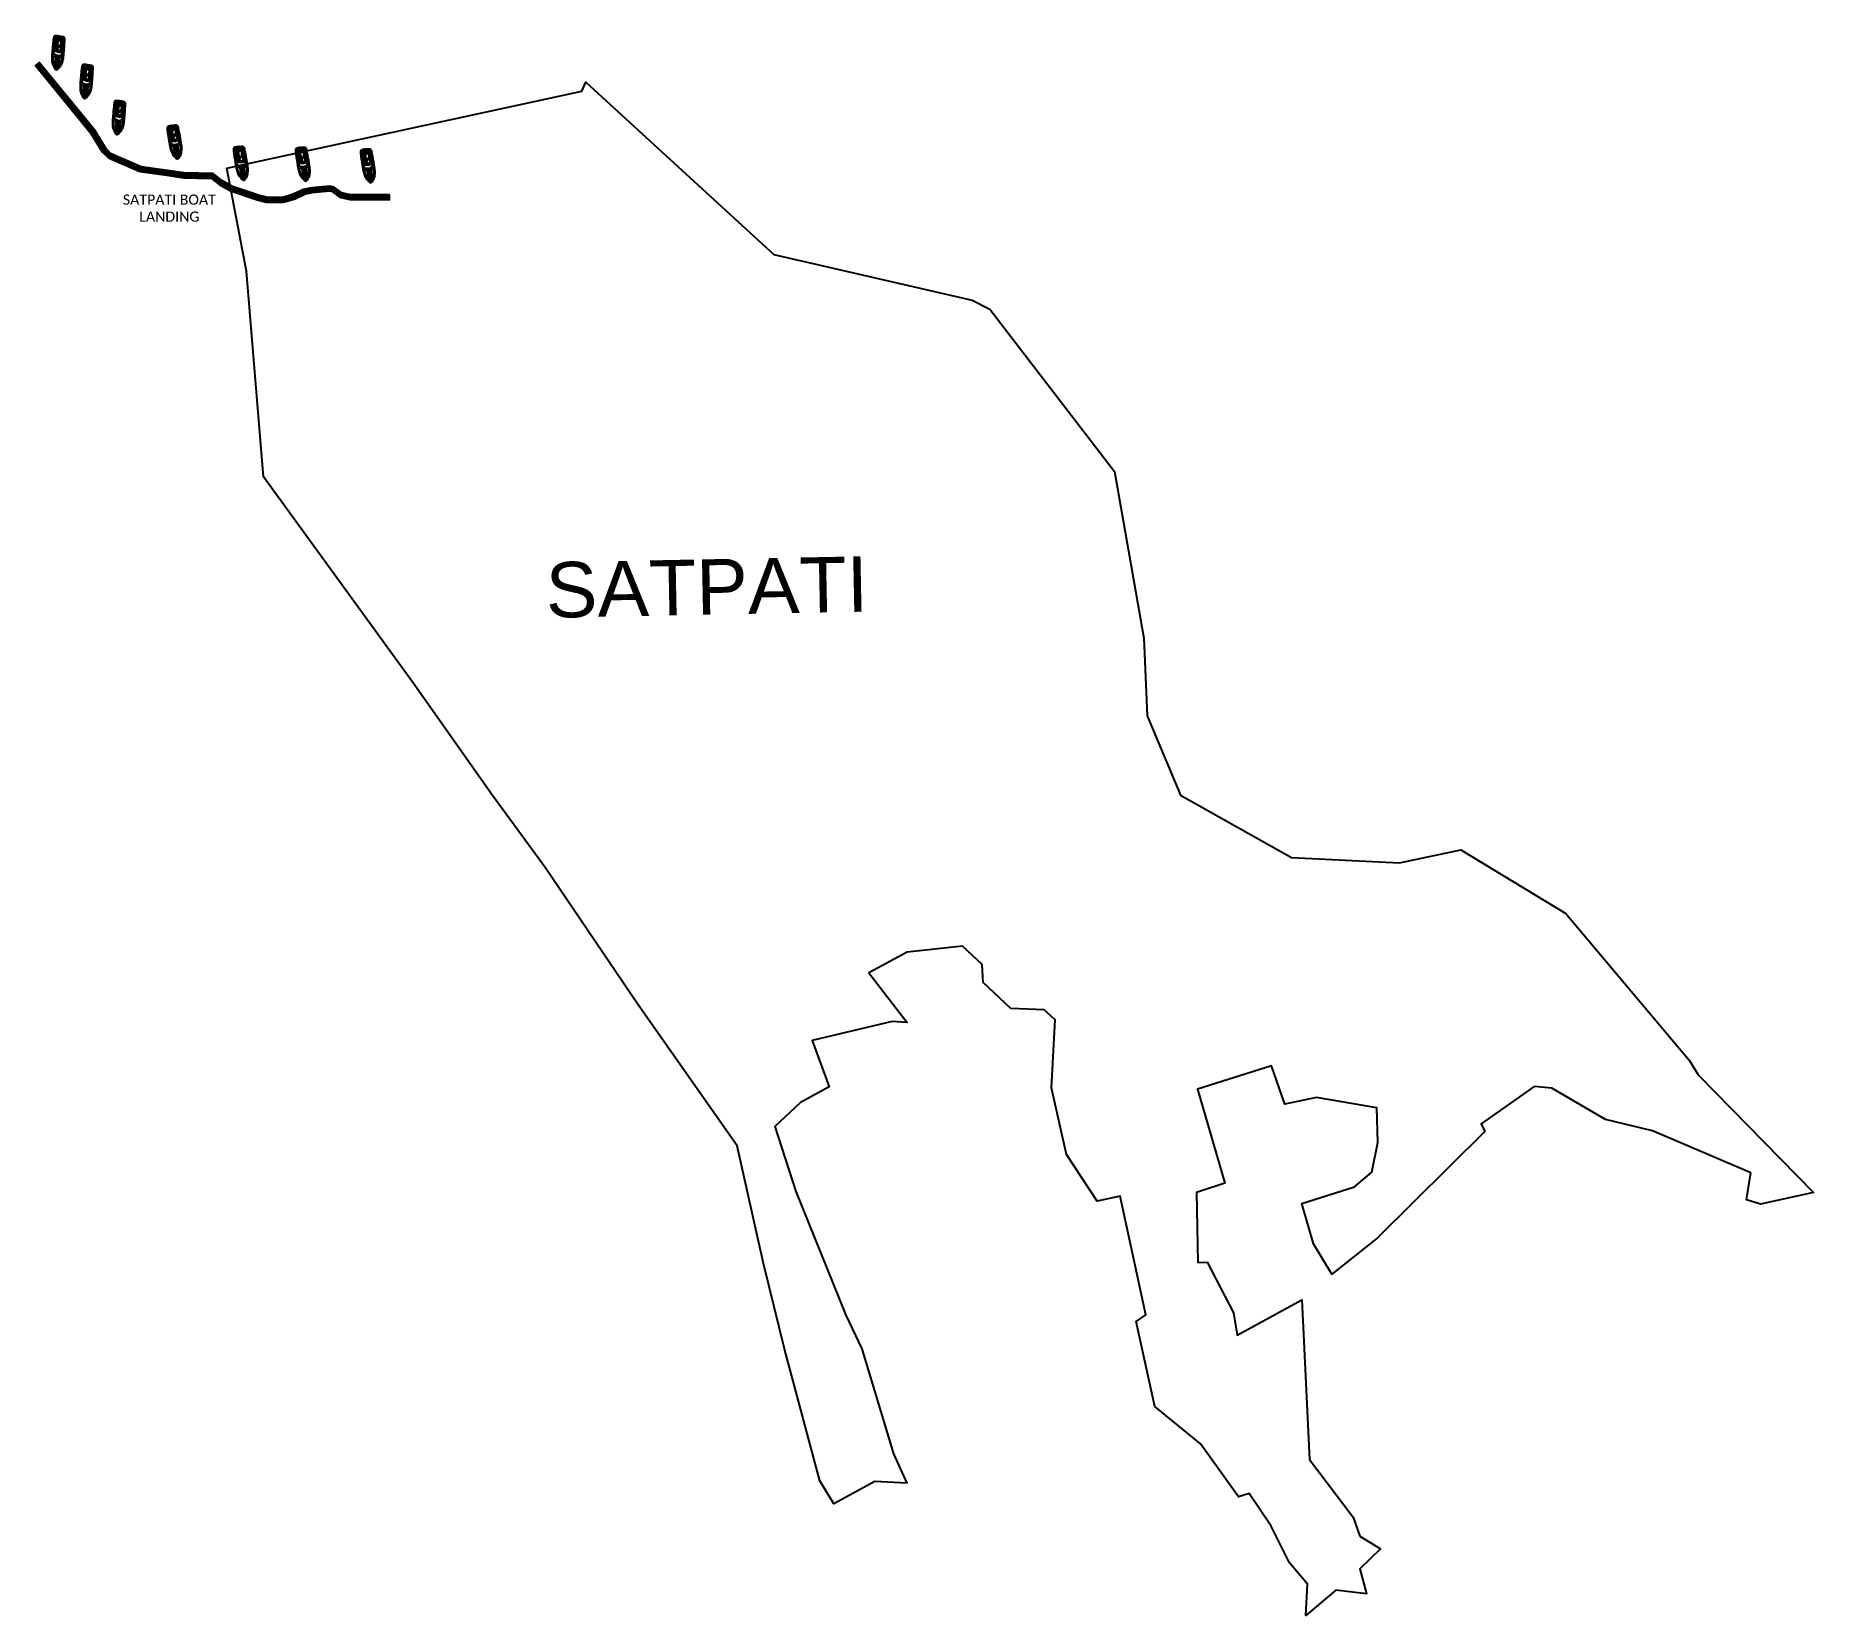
# Model space of a CAD drawing. Header units: metres. Extents: x 258469 to 261959, y 2180031 to 2183133.
import ezdxf

# ---------------------------------------------------------------- set-up
doc = ezdxf.new("R2010")
doc.units = ezdxf.units.M
for name, color, linetype in [('BOAT', 30, 'Continuous'), ('PORT', 5, 'Continuous'), ('PORT TEXT', 7, 'Continuous'), ('village', 3, 'Continuous'), ('VILLAGE NAME', 250, 'Continuous')]:
    doc.layers.add(name, color=color, linetype=linetype)
doc.styles.get("Standard").update_dxf_attribs({"font": 'calibri.ttf'})

# ---------------------------------------------------------------- blocks, each defined once
blk = doc.blocks.new('3')
for p, q in [((15968, 14277), (15461, 14277)), ((15968, 14767), (15462, 14767)), ((15968, 15258), (15484, 15258)), ((15968, 15258), (16453, 15258)), ((15968, 14767), (16474, 14767)), ((15968, 14277), (16475, 14277)), ((15259, 11285), (14484, 11285)), ((15259, 11192), (14484, 11192)), ((14565, 8385), (15056, 8357)), ((14615, 10476), (15123, 10528)), ((14685, 6707), (14679, 6695)), ((14686, 10050), (15190, 10197)), ((14966, 7645), (15271, 8006)), ((15658, 7614), (15968, 7614)), ((15665, 7521), (15968, 7521)), ((16200, 7614), (15968, 7614)), ((16200, 7521), (15968, 7521)), ((16111, 11240), (16111, 11048)), ((16111, 11048), (16516, 11165)), ((16111, 11048), (16509, 11048)), ((16160, 9828), (17451, 9828)), ((16498, 9195), (16786, 9687)), ((16707, 11116), (16547, 11058)), ((16554, 7976), (16809, 7478)), ((16716, 11090), (16575, 11038)), ((16600, 11048), (16882, 11048)), ((16709, 10005), (16709, 10459)), ((16732, 9000), (17261, 9307)), ((16767, 11090), (16913, 11037)), ((16776, 11116), (16940, 11056)), ((16782, 8178), (17280, 7902)), ((16846, 8619), (17397, 8623)), ((16949, 11180), (17451, 11048)), ((16973, 11048), (17451, 11048)), ((17251, 6707), (17257, 6695))]:
    blk.add_line(p, q)
for points in [[(15968, 6127, -0.0173595), (14838, 6154, -0.1263403), (14305, 6306, -0.1728985), (14037, 6993, -0.0138842), (14014, 7606, -0.008973), (13973, 8482, -0.01509), (13946, 9483, 0.0022446), (13935, 11027, -0.0033421), (13932, 12742, -0.0169845), (13966, 13889, -0.0245459), (14062, 14750, -0.0679415), (14312, 15833, -0.0339485), (14615, 16539, -0.0220014), (14950, 17169, -0.0428716), (15373, 17727, -0.0595144), (15677, 17994, -0.0463644), (15850, 18096, -0.104882), (15968, 18127, -0.104882)], [(14099, 8543, 0.0064247), (14087, 9488, 0.0022175), (14076, 11029, -0.003368), (14066, 12757, -0.0246325), (14085, 13845, -0.0150373), (14174, 14559, -0.0254387), (14242, 14955, -0.0138434), (14434, 15768, -0.0402664), (14734, 16491, -0.0167294), (15107, 17121, -0.0297388), (15584, 17694, 0.0152497), (15841, 17933, -0.1323888), (15895, 17967, -0.0284417), (15920, 17975, -0.0284417)], [(14113, 8543, 0.0064236), (14100, 9488, 0.0022173), (14090, 11029, -0.0033685), (14080, 12757, -0.0246334), (14099, 13844, -0.0150384), (14188, 14557, -0.0254613), (14256, 14952, -0.0138393), (14448, 15764, -0.0402377), (14746, 16485, -0.0167146), (15118, 17113, -0.0296929), (15593, 17684, 0.0152343), (15851, 17923, -0.1340359), (15900, 17954, -0.0248791), (15920, 17960, -0.0248791)], [(14259, 13906), (14240, 13499), (14230, 13027), (14235, 12258), (14235, 11203), (14254, 9510, -0.0026015), (14274, 8591, 0.004411), (14291, 7810, 0.0130085), (14327, 7273, 0.1133962), (14429, 6986, 0.1460048), (14570, 6865, 1.5952193)], [(14273, 13905), (14254, 13498), (14244, 13027), (14249, 12258), (14249, 11203), (14268, 9511, -0.0026013), (14288, 8592, 0.0044108), (14305, 7810, 0.0130029), (14341, 7275, 0.1133374), (14441, 6994, 0.1448206), (14573, 6879, 0.1389874)], [(14287, 13905), (14267, 13498), (14258, 13027), (14263, 12258), (14263, 11203), (14282, 9511, -0.0026011), (14302, 8592, 0.0044105), (14319, 7811, 0.0129972), (14355, 7276, 0.1132762), (14453, 7001, 0.142458), (14576, 6893, 0.142458)], [(14259, 13906, -0.0315957), (14324, 14539, -0.0049282), (14403, 14955, -0.0284396), (14598, 15666, -0.0428747), (14892, 16347, -0.0353475), (15257, 16991, -0.0240925), (15665, 17545, -0.0798371), (15920, 17811)], [(14273, 13906, -0.031592), (14338, 14536, -0.0049261), (14416, 14952, -0.0284363), (14611, 15661, -0.0428955), (14905, 16341, -0.0353632), (15268, 16984, -0.0241114), (15676, 17537, -0.0776575), (15920, 17794, -0.0776575)], [(14314, 13903), (14295, 13497), (14285, 13026), (14290, 12259), (14290, 11203), (14310, 9511, -0.0026006), (14330, 8592, 0.0044099), (14346, 7812, 0.002867), (14352, 7694, 0.002867)], [(14287, 13905, -0.0315883), (14351, 14534, -0.004924), (14430, 14949, -0.0284329), (14624, 15657, -0.0429166), (14917, 16334, -0.0353794), (15280, 16976, -0.0241302), (15687, 17529, -0.075408), (15920, 17776, -0.075408)], [(14314, 13904, -0.0315809), (14379, 14529, -0.0049198), (14457, 14944, -0.0284262), (14650, 15648, -0.0429591), (14942, 16322, -0.0354114), (15303, 16961, -0.0288289), (15644, 17425, -0.0923361), (15920, 17647, -0.0803279)], [(15703, 7337), (15453, 7337, -0.2027224), (14593, 7704, -0.1787681), (14419, 8123, 0.0100277), (14401, 8982, -0.0053564), (14389, 10399, -0.0166054), (14407, 11545, 0.0189213), (14421, 12735, -0.9258732), (14467, 12742, -0.0412022), (14487, 12530, -0.0244615), (14489, 11848, 0.0128878), (14496, 10534, -0.0193586), (14481, 9766, 0.0023754), (14464, 8876, -0.0063862), (14468, 8310, -0.0136557), (14465, 8083, -0.8627057), (14422, 8078, 0.6480891)], [(14436, 8081, -0.0164878), (14433, 8123, 0.0100227), (14415, 8982, -0.0053564), (14403, 10399, -0.0166073), (14421, 11545, 0.0189212), (14435, 12735, 0.0114302), (14435, 12736, -0.9132826), (14454, 12739, -0.0411744), (14474, 12530, -0.0244777), (14475, 11849, 0.0128888), (14483, 10534, -0.0193623), (14468, 9766, 0.0023766), (14450, 8876, -0.0063905), (14454, 8310, -0.0136639), (14452, 8084, 0.0007008), (14452, 8084, -0.8199757), (14436, 8081, -0.8199757)], [(15968, 13072, 0.0964027), (15128, 12858, 0.0405382), (14488, 12513, 1.92312)], [(15309, 13138), (15309, 13746, 0.4830629), (14927, 13449, 0.5002399), (15309, 13138, 0.4184236)], [(15510, 16937), (15621, 16929, 0.3822208), (15724, 16994), (15807, 17415, 0.7865441), (15746, 17463), (15428, 17125, 0.616464), (15510, 16937, 3.8449075)], [(15968, 6127, 0.0173595), (17099, 6154, 0.1263403), (17632, 6306, 0.1728985), (17899, 6993, 0.0138842), (17922, 7606, 0.008973), (17963, 8482, 0.01509), (17990, 9483, -0.0022446), (18001, 11027, 0.0033421), (18004, 12742, 0.0169845), (17970, 13889, 0.0245459), (17874, 14750, 0.0679415), (17624, 15833, 0.0339485), (17321, 16539, 0.0220014), (16986, 17169, 0.0428716), (16563, 17727, 0.0595144), (16259, 17994, 0.0463644), (16086, 18096, 0.104882), (15968, 18127, 0.104882)], [(15968, 13072, -0.0964027), (16808, 12858, -0.0405382), (17448, 12513, -1.92312)], [(17837, 8543, -0.0064247), (17850, 9488, -0.0022175), (17860, 11029, 0.003368), (17870, 12757, 0.0246325), (17851, 13845, 0.0150373), (17762, 14559, 0.0254387), (17694, 14955, 0.0138434), (17502, 15768, 0.0402664), (17202, 16491, 0.0167294), (16829, 17121, 0.0297388), (16352, 17694, -0.0152497), (16095, 17933, 0.1323888), (16041, 17967, 0.0284417), (16016, 17975, 0.0284417)], [(17823, 8543, -0.0064236), (17836, 9488, -0.0022173), (17846, 11029, 0.0033685), (17856, 12757, 0.0246334), (17837, 13844, 0.0150384), (17748, 14557, 0.0254613), (17680, 14952, 0.0138393), (17489, 15764, 0.0402377), (17190, 16485, 0.0167146), (16818, 17113, 0.0296929), (16343, 17684, -0.0152343), (16085, 17923, 0.1340359), (16037, 17954, 0.0248791), (16016, 17960, 0.0248791)], [(17677, 13906, 0.0315957), (17612, 14539, 0.0049282), (17534, 14955, 0.0284396), (17338, 15666, 0.0428747), (17044, 16347, 0.0353475), (16679, 16991, 0.0240925), (16271, 17545, 0.0798371), (16016, 17811)], [(17663, 13906, 0.031592), (17598, 14536, 0.0049261), (17520, 14952, 0.0284363), (17325, 15661, 0.0428955), (17032, 16341, 0.0353632), (16668, 16984, 0.0241114), (16260, 17537, 0.0776575), (16016, 17794, 0.0776575)], [(17649, 13905, 0.0315883), (17585, 14534, 0.004924), (17507, 14949, 0.0284329), (17312, 15657, 0.0429166), (17019, 16334, 0.0353794), (16656, 16976, 0.0241302), (16249, 17529, 0.075408), (16016, 17776, 0.075408)], [(17622, 13904, 0.0315809), (17558, 14529, 0.0049198), (17480, 14944, 0.0284262), (17286, 15648, 0.0429591), (16995, 16322, 0.0354114), (16633, 16961, 0.0288289), (16292, 17425, 0.0923361), (16016, 17647, 0.0803279)], [(16426, 16937), (16315, 16929, -0.3822208), (16212, 16994), (16129, 17415, -0.7865441), (16190, 17463), (16508, 17125, -0.616464), (16426, 16937, -3.8449075)], [(16209, 7337), (16484, 7337, 0.2027224), (17343, 7704, 0.1787681), (17517, 8123, -0.0100277), (17535, 8982, 0.0053564), (17547, 10399, 0.0166054), (17529, 11545, -0.0189213), (17515, 12735, 0.9258732), (17469, 12742, 0.0412022), (17449, 12530, 0.0244615), (17448, 11848, -0.0128878), (17440, 10534, 0.0193586), (17455, 9766, -0.0023754), (17473, 8876, 0.0063862), (17468, 8310, 0.0136557), (17471, 8083, 0.8627057), (17514, 8078, -0.6480891)], [(16627, 13138), (16627, 13746, -0.4830629), (17009, 13449, -0.5002399), (16627, 13138, -0.4184236)], [(17649, 13905), (17669, 13498), (17679, 13027), (17674, 12258), (17674, 11203), (17654, 9511, 0.0026011), (17634, 8592, -0.0044105), (17618, 7811, -0.0129972), (17581, 7276, -0.1132762), (17484, 7001, -0.142458), (17360, 6893, -0.142458)], [(17663, 13905), (17683, 13498), (17692, 13027), (17687, 12258), (17687, 11203), (17668, 9511, 0.0026013), (17648, 8592, -0.0044108), (17631, 7810, -0.0130029), (17595, 7275, -0.1133374), (17495, 6994, -0.1448206), (17363, 6879, -0.1389874)], [(17677, 13906), (17696, 13499), (17706, 13027), (17701, 12258), (17701, 11203), (17682, 9510, 0.0026015), (17662, 8591, -0.004411), (17645, 7810, -0.0130085), (17609, 7273, -0.1133962), (17507, 6986, -0.1460048), (17366, 6865, -1.5952193)], [(17500, 8081, 0.0164878), (17503, 8123, -0.0100227), (17522, 8982, 0.0053564), (17533, 10399, 0.0166073), (17516, 11545, -0.0189212), (17501, 12735, -0.0114302), (17501, 12736, 0.9132826), (17482, 12739, 0.0411744), (17463, 12530, 0.0244777), (17461, 11849, -0.0128888), (17454, 10534, 0.0193623), (17469, 9766, -0.0023766), (17486, 8876, 0.0063905), (17482, 8310, 0.0136639), (17485, 8084, -0.0007008), (17485, 8084, 0.8199757), (17500, 8081, 0.8199757)], [(17622, 13903), (17641, 13497), (17651, 13026), (17646, 12259), (17646, 11203), (17627, 9511, 0.0026006), (17606, 8592, -0.0044099), (17590, 7812, -0.002867), (17584, 7694, -0.002867)], [(14623, 6459, -0.1643933), (14408, 6486, -0.1886842), (14159, 6722, -0.1075801), (14019, 7335)], [(14099, 8543, -0.0029416), (14109, 7856, 0.0020134), (14118, 7419, 0.1304424), (14196, 7108, 0.261246), (14560, 6796, 0.2091974)], [(14113, 8543, -0.0029414), (14123, 7857, 0.0020144), (14132, 7419, 0.1309924), (14209, 7113, 0.2618322), (14563, 6810, 0.2618322)], [(15148, 7123, -0.0433335), (14832, 7204, -0.18333), (14416, 7523, -0.1239848), (14329, 7900, 0.0153773), (14309, 8173)], [(15145, 7110, -0.043195), (14828, 7191, -0.1834147), (14404, 7516, -0.0945114), (14319, 7806)], [(16017, 9822), (15456, 9822, 0.1583223), (15267, 9218, -0.4176758), (15128, 9062), (14467, 9062)], [(14478, 9640), (15066, 9640, -0.4060884), (15274, 9347)], [(15968, 11837, 0.0336875), (15117, 11708, 0.0518794), (14484, 11431, 1.92312)], [(15890, 11827), (15890, 11428, 0.4629247), (16111, 11240), (16433, 11260)], [(15890, 11428), (15890, 11255, 0.5457371), (16111, 11112, 0.2829046)], [(15890, 11255), (15890, 11192, 0.5168392), (16111, 11048, 0.2829046)], [(15968, 11837, -0.0336875), (16819, 11708, -0.0518794), (17452, 11431, -1.92312)], [(16029, 9960, -0.1640086), (15991, 10360, -0.4075591), (16120, 10414, 0.2046602), (16640, 10437, -0.2865695), (16778, 10441, 0.1987589), (17315, 10404, -0.4514797), (17447, 10380, -1.4639709)], [(16017, 9822, -0.2912689), (16031, 9962, -0.2998669), (16120, 9974, 0.2734776), (16640, 9983, -0.2865695), (16778, 9987, 0.1987589), (17315, 9951, -0.4514797), (17447, 9926, -1.4639709)], [(16209, 7337), (16201, 7447), (16199, 7780, -0.4480431), (16355, 7939, 0.0255607), (16524, 7967, 0.1567601), (16694, 8068, 0.1442879), (16785, 8185, 0.0794269), (16845, 8458, 0.0541789), (16830, 8771, 0.127294), (16729, 9003, -0.0251947), (16615, 9133, 0.1126559), (16496, 9195, 0.0616523), (16330, 9221, -0.2222783), (16204, 9276, -0.0491085), (16118, 9377, -0.0999703), (16052, 9503, -0.0459923), (16023, 9712), (16017, 9822)], [(16789, 7123, 0.0433335), (17104, 7204, 0.18333), (17520, 7523, 0.1239848), (17607, 7900, -0.0153773), (17627, 8173)], [(16792, 7110, 0.043195), (17108, 7191, 0.1834147), (17532, 7516, 0.0945114), (17617, 7806)], [(17313, 6459, 0.1643933), (17529, 6486, 0.1886842), (17777, 6722, 0.1075801), (17917, 7335)], [(17823, 8543, 0.0029414), (17813, 7857, -0.0020144), (17804, 7419, -0.1309924), (17728, 7113, -0.2618322), (17373, 6810, -0.2618322)], [(17837, 8543, 0.0029416), (17827, 7856, -0.0020134), (17818, 7419, -0.1304424), (17740, 7108, -0.261246), (17376, 6796, -0.2091974)]]:
    blk.add_lwpolyline(points, format="xyb")
for points in [[(14061, 13154), (14037, 13154), (14037, 12891), (14063, 12891)], [(14076, 12891), (14095, 12891), (14095, 13154), (14075, 13154)], [(15920, 17243), (15920, 18087)], [(15920, 18087), (15920, 17236)], [(16016, 18087), (16016, 17236)], [(16016, 17243), (16016, 18087)], [(17860, 12891), (17842, 12891), (17842, 13154), (17862, 13154)], [(17875, 13154), (17899, 13154), (17899, 12891), (17874, 12891)], [(14086, 9609), (14068, 9609), (14068, 9357), (14090, 9357)], [(14111, 7762), (14086, 7762), (14086, 7507), (14116, 7507)], [(14104, 9357), (14117, 9357), (14117, 9609), (14100, 9609)], [(14130, 7507), (14139, 7507), (14139, 7762), (14125, 7762)], [(14515, 11449), (14515, 11377), (15160, 11377), (15160, 11717)], [(15890, 11192), (15259, 11192), (15259, 11737)], [(15890, 11285), (15259, 11285)], [(17067, 11264), (17452, 11259)], [(17806, 7507), (17797, 7507), (17797, 7762), (17812, 7762)], [(17833, 9357), (17819, 9357), (17819, 9609), (17836, 9609)], [(17825, 7762), (17850, 7762), (17850, 7507), (17820, 7507)], [(17850, 9609), (17868, 9609), (17868, 9357), (17846, 9357)]]:
    blk.add_lwpolyline(points)
for points in [[(15282, 13161), (15282, 13724, 0.460147), (14955, 13448, 0.4770604)], [(15512, 16972), (15626, 16964, 0.3830689), (15690, 17002), (15774, 17428, 0.8536356), (15769, 17437), (15454, 17102, 0.6135269)], [(16424, 16972), (16311, 16964, -0.3830689), (16246, 17002), (16162, 17428, -0.8536356), (16167, 17437), (16482, 17102, -0.6135269)], [(16654, 13161), (16654, 13724, -0.460147), (16981, 13448, -0.4770604)], [(16942, 9799, 0.9177055), (16944, 9656, -0.209704), (17282, 9330, 0.850912), (17403, 9348), (17403, 9679, 0.435659), (17310, 9777)]]:
    blk.add_lwpolyline(points, format="xyb", close=True)
for points in [[(14753, 9417), (14668, 9620), (14885, 9592)], [(14753, 9310), (14668, 9108), (14885, 9136)], [(15542, 6884), (15602, 7202), (15175, 7247), (15104, 6927)], [(15531, 6898), (15586, 7190), (15186, 7232), (15121, 6939)], [(15751, 6190), (15751, 6747), (16185, 6747), (16185, 6190)], [(16394, 6884), (16334, 7202), (16761, 7247), (16832, 6927)], [(16405, 6898), (16351, 7190), (16751, 7232), (16815, 6939)]]:
    blk.add_lwpolyline(points, close=True)
for centre, radius in [((15572, 17779), 56.4), ((15968, 16104), 341), ((15968, 16104), 341), ((15968, 16104), 314), ((15968, 16104), 314), ((15730, 17935), 62.8), ((15955, 17042), 139), ((15874, 13634), 55), ((15982, 17042), 139), ((16063, 13634), 55), ((16206, 17935), 62.8), ((16365, 17779), 56.4), ((14772, 6883), 196), ((14772, 6883), 182), ((14851, 9364), 29.4), ((16957, 9728), 54.8), ((17164, 6883), 196), ((17164, 6883), 182), ((17179, 9578), 35.5), ((17302, 9689), 54.8), ((17339, 9377), 54.8)]:
    blk.add_circle(centre, radius)
for centre, radius, start, end in [((14085, 13775), 42.7, 91.319562, 261.726148), ((14085, 13775), 42.7, 280.385039, 72.660671), ((14404, 15632), 42.7, 81.615848, 249.711519), ((14404, 15632), 42.7, 268.346577, 62.98079), ((15081, 17062), 42.7, 70.230426, 225.372477), ((15081, 17062), 42.7, 244.010243, 51.59266), ((15568, 15839), 36.3, 29.194606, 175.662347), ((15956, 16061), 410, 209.939229, 271.740348), ((19250, 16002), 3624, 163.327383, 178.398193), ((15916, 13389), 521, 84.273519, 120.875859), ((15910, 13368), 414, 81.288457, 129.038211), ((15910, 13368), 386, 81.288457, 132.495579), ((15955, 17042), 204, 99.883974, 72.333528), ((15982, 17042), 204, 107.666472, 80.116026), ((15968, 18020), 82.1, 53.907357, 126.092643), ((15968, 18020), 82.1, 53.907357, 126.092643), ((16027, 13368), 414, 50.961789, 98.711543), ((15981, 16061), 410, 268.259652, 330.060771), ((16020, 13389), 521, 59.124141, 95.726481), ((16027, 13368), 386, 47.504421, 98.711543), ((12687, 16002), 3624, 1.601807, 16.672617), ((16368, 15839), 36.3, 4.337653, 150.805394), ((16856, 17062), 42.7, 128.40734, 295.989757), ((16856, 17062), 42.7, 314.627523, 109.769574), ((17533, 15632), 42.7, 117.01921, 271.653423), ((17533, 15632), 42.7, 290.288481, 98.384152), ((17852, 13775), 42.7, 107.339329, 259.614961), ((17852, 13775), 42.7, 278.273852, 88.680438), ((14070, 12461), 42.7, 95.030101, 265.129218), ((14070, 12461), 42.7, 283.789395, 76.369925), ((15190, 6739), 633, 165.995667, 206.331282), ((14111, 9364), 562, 327.468559, 29.356036), ((15233, 6626), 633, 172.125378, 195.357911), ((14772, 6883), 238, 225.772587, 10.674187), ((14772, 6883), 210, 243.724304, 10.674187), ((16458, 10167), 404, 143.200021, 207.404179), ((18206, 8564), 2009, 160.899518, 198.3721), ((16746, 11816), 638, 240.624974, 253.975988), ((16746, 11816), 638, 259.949112, 264.189023), ((16902, 11220), 223, 176.115439, 176.384749), ((16902, 11220), 223, 185.602521, 211.595384), ((16742, 11222), 62.3, 10.802299, 169.147864), ((16741, 11103), 29.9, 180, 0), ((16581, 11220), 223, 328.404616, 356.044702), ((16746, 11816), 638, 274.90249, 281.24181), ((16581, 11220), 223, 3.615251, 3.884561), ((16746, 11816), 638, 285.434198, 300.190005), ((17164, 6883), 238, 169.325813, 314.227413), ((17164, 6883), 210, 169.325813, 296.275696), ((16960, 10167), 404, 326.624449, 34.771942), ((16746, 6739), 633, 333.668718, 14.004333), ((16703, 6626), 633, 344.642089, 7.874622), ((17857, 11177), 42.7, 101.222005, 257.471133), ((17866, 12461), 42.7, 103.630075, 256.210605), ((17857, 11177), 42.7, 276.095335, 82.597802), ((17866, 12461), 42.7, 274.870782, 84.969899)]:
    blk.add_arc(centre, radius, start, end)
for centre, major_axis, ratio in [((15045, 9368), (9, 195), 0.7581166), ((16741, 11103), (254, 0), 0.5330921)]:
    blk.add_ellipse(centre, major_axis=major_axis, ratio=ratio)
for start_param, end_param in [(0.8300122, 1.5768462), (4.712389, 5.2323421)]:
    blk.add_ellipse((16750, 11264), major_axis=(0, 745), ratio=0.4253193, start_param=start_param, end_param=end_param)
for points, knots in [([(15968, 13487), (15732, 13507), (15484, 13592), (15248, 14016), (15219, 14267), (15199, 14975), (15273, 15428), (15346, 16250), (15392, 16600), (15444, 16963)], [0, 0, 0, 0, 0.0462196, 0.0462196, 0.09243919, 0.09243919, 0.19473251, 0.19473251, 0.27090841, 0.27090841, 0.27090841, 0.27090841]), ([(15969, 13501), (15726, 13521), (15478, 13616), (15250, 14057), (15229, 14313), (15218, 15025), (15289, 15480), (15364, 16281), (15407, 16611), (15456, 16954)], [0, 0, 0, 0, 0.0480884, 0.0480884, 0.09617679, 0.09617679, 0.19853767, 0.19853767, 0.2704106, 0.2704106, 0.2704106, 0.2704106]), ([(15649, 13652), (15601, 13675), (15412, 13793), (15236, 14361), (15332, 15175), (15389, 16086), (15474, 16690), (15509, 16937)], [0.02340441, 0.02340441, 0.02340441, 0.02340441, 0.03509423, 0.07391115, 0.13825098, 0.21657134, 0.27090841, 0.27090841, 0.27090841, 0.27090841]), ([(15973, 13542), (15725, 13563), (15488, 13664), (15279, 14119), (15266, 14382), (15267, 15105), (15336, 15571), (15414, 16347), (15454, 16644), (15496, 16939)], [0, 0, 0, 0, 0.0508337, 0.0508337, 0.1016674, 0.1016674, 0.20603281, 0.20603281, 0.27090841, 0.27090841, 0.27090841, 0.27090841]), ([(15649, 13689), (15563, 13734), (15491, 13794), (15341, 14062), (15312, 14307), (15306, 14741), (15331, 14954), (15389, 15603), (15418, 16042), (15493, 16627), (15515, 16780), (15537, 16933)], [0.02482538, 0.02482538, 0.02482538, 0.02482538, 0.0474598, 0.0474598, 0.0949196, 0.0949196, 0.1423794, 0.1423794, 0.23729899, 0.23729899, 0.27090841, 0.27090841, 0.27090841, 0.27090841]), ([(15649, 13836), (15408, 13994), (15463, 14437), (15459, 14880), (15499, 15460), (15532, 15842)], [0.03136606, 0.03136606, 0.03136606, 0.03136606, 0.10847437, 0.10847437, 0.19207292, 0.19207292, 0.19207292, 0.19207292]), ([(15963, 13542), (16212, 13563), (16448, 13664), (16658, 14119), (16670, 14382), (16669, 15105), (16600, 15571), (16522, 16347), (16482, 16644), (16441, 16939)], [0, 0, 0, 0, 0.0508337, 0.0508337, 0.1016674, 0.1016674, 0.20603281, 0.20603281, 0.27090841, 0.27090841, 0.27090841, 0.27090841]), ([(15967, 13501), (16210, 13521), (16458, 13616), (16686, 14057), (16707, 14313), (16718, 15025), (16647, 15480), (16572, 16281), (16529, 16611), (16480, 16954)], [0, 0, 0, 0, 0.0480884, 0.0480884, 0.09617679, 0.09617679, 0.19853767, 0.19853767, 0.2704106, 0.2704106, 0.2704106, 0.2704106]), ([(15968, 13487), (16204, 13507), (16453, 13592), (16688, 14016), (16717, 14267), (16737, 14975), (16664, 15428), (16591, 16250), (16544, 16600), (16493, 16963)], [0, 0, 0, 0, 0.0462196, 0.0462196, 0.09243919, 0.09243919, 0.19473251, 0.19473251, 0.27090841, 0.27090841, 0.27090841, 0.27090841]), ([(16287, 13652), (16335, 13675), (16525, 13793), (16700, 14361), (16604, 15175), (16547, 16086), (16462, 16690), (16427, 16937)], [0.02340441, 0.02340441, 0.02340441, 0.02340441, 0.03509423, 0.07391115, 0.13825098, 0.21657134, 0.27090841, 0.27090841, 0.27090841, 0.27090841]), ([(16287, 13689), (16373, 13734), (16445, 13794), (16596, 14062), (16624, 14307), (16630, 14741), (16605, 14954), (16547, 15603), (16518, 16042), (16443, 16627), (16421, 16780), (16400, 16933)], [0.02482538, 0.02482538, 0.02482538, 0.02482538, 0.0474598, 0.0474598, 0.0949196, 0.0949196, 0.1423794, 0.1423794, 0.23729899, 0.23729899, 0.27090841, 0.27090841, 0.27090841, 0.27090841]), ([(16287, 13836), (16528, 13994), (16473, 14437), (16478, 14880), (16438, 15460), (16404, 15842)], [0.03136606, 0.03136606, 0.03136606, 0.03136606, 0.10847437, 0.10847437, 0.19207292, 0.19207292, 0.19207292, 0.19207292]), ([(15052, 9535), (14987, 9538), (14916, 9443), (14934, 9243), (15011, 9180), (15140, 9235), (15185, 9361), (15132, 9502), (15091, 9534), (15052, 9535)], [0, 0, 0, 0, 1.7432734, 1.7432734, 3.4865468, 3.4865468, 5.2298202, 5.2298202, 6.2831853, 6.2831853, 6.2831853, 6.2831853]), ([(15968, 7083), (15929, 7084), (15864, 7085), (15768, 7105), (15689, 7142), (15639, 7120), (15620, 7111)], [0, 0, 0, 0, 0.008409254, 0.014054591, 0.021480758, 0.025832557, 0.025832557, 0.025832557, 0.025832557]), ([(15968, 7083), (16007, 7084), (16072, 7085), (16168, 7105), (16247, 7142), (16297, 7120), (16316, 7111)], [0, 0, 0, 0, 0.008409254, 0.014054591, 0.021480758, 0.025832557, 0.025832557, 0.025832557, 0.025832557]), ([(16201, 7447), (16516, 7472), (16799, 7555), (17218, 7923), (17295, 8203), (17283, 8817), (17280, 9139), (16921, 9535), (16618, 9678), (16234, 9723), (16133, 9718), (16023, 9712)], [0, 0, 0, 0, 0.06841019, 0.06841019, 0.13682037, 0.13682037, 0.20523056, 0.20523056, 0.27364074, 0.27364074, 0.29746041, 0.29746041, 0.29746041, 0.29746041]), ([(16967, 11103), (16967, 11131), (16932, 11170), (16732, 11234), (16533, 11172), (16501, 11059), (16647, 10979), (16901, 11012), (16967, 11066), (16967, 11103)], [0, 0, 0, 0, 1.0314508, 1.0314508, 2.9924553, 2.9924553, 4.9534598, 4.9534598, 6.2831853, 6.2831853, 6.2831853, 6.2831853])]:
    blk.add_open_spline(points, degree=3, knots=knots)
for points in [[(15136, 8973), (15186, 8923), (15176, 8825), (15107, 8721), (15061, 8595), (15050, 8401), (15082, 8264), (15183, 8106), (15276, 8002), (15438, 7944), (15553, 7941), (15632, 7930), (15661, 7872), (15664, 7739), (15672, 7484), (15681, 7356), (15539, 7346), (15273, 7387), (15079, 7462), (14874, 7581), (14702, 7758), (14590, 7948), (14518, 8142), (14475, 8343), (14471, 8559), (14511, 8775), (14572, 8883), (14659, 8974), (14821, 9056), (14930, 9062), (15065, 9062), (15139, 9040), (15136, 8973), (15072, 8963), (14926, 8967), (14800, 8947), (14687, 8877), (14611, 8786), (14574, 8652), (14564, 8398), (14608, 8189), (14676, 8002), (14755, 7851), (14833, 7757), (14949, 7656), (15107, 7567), (15233, 7520), (15384, 7487), (15510, 7473), (15599, 7466), (15666, 7458), (15685, 7420)], [(15046, 11077), (15099, 11081), (15166, 11095), (15162, 11159), (15052, 11172), (14839, 11120), (14632, 10955), (14528, 10686), (14498, 10423), (14541, 10108), (14677, 9833), (14836, 9713), (15089, 9658), (15202, 9664), (15248, 9693), (15224, 9747), (15165, 9753), (14962, 9778), (14826, 9849), (14723, 9975), (14661, 10121), (14625, 10316), (14616, 10504), (14645, 10676), (14703, 10848), (14826, 10978), (14985, 11065), (15046, 11077)], [(14949, 6725), (14889, 6660), (14751, 6592), (14670, 6567), (14631, 6512), (14623, 6459)], [(15968, 6876), (15852, 6882), (15776, 6899), (15676, 6923), (15593, 6891), (15412, 6853), (15219, 6882), (15120, 6923), (15057, 6932), (14965, 6919)], [(15242, 9728), (15284, 9784), (15301, 9859), (15256, 9987), (15219, 10089), (15176, 10257), (15125, 10513), (15113, 10650), (15108, 10792), (15116, 10904), (15133, 11003), (15134, 11082)], [(15703, 7337), (15662, 7244), (15622, 7119), (15577, 6884)], [(15968, 6876), (16084, 6882), (16160, 6899), (16260, 6923), (16343, 6891), (16524, 6853), (16718, 6882), (16816, 6923), (16880, 6932), (16971, 6919)], [(16209, 7337), (16522, 7376), (16865, 7508), (17113, 7684), (17315, 7972), (17390, 8261), (17396, 8665), (17355, 9089), (17199, 9393), (16901, 9625), (16608, 9762), (16270, 9827), (16017, 9822)], [(16209, 7337), (16274, 7244), (16314, 7119), (16359, 6884)], [(16987, 6725), (17047, 6660), (17185, 6592), (17266, 6567), (17305, 6512), (17313, 6459)]]:
    blk.add_spline(points, degree=3)
for points in [[(16384, 11788), (16361, 11630), (16361, 11448), (16406, 11260)], [(17133, 11590), (17134, 11485), (17123, 11373), (17096, 11260)]]:
    blk.add_open_spline(points, degree=3)

msp = doc.modelspace()

# ---------------------------------------------------------------- hatches: boundary and pattern name
at = {"layer": 'PORT'}
h = msp.add_hatch(dxfattribs=at)
h.set_pattern_fill('ANSI37', color=256)
h.paths.add_polyline_path([(258728.4, 2182868.4), (258676.2, 2182875.4), (258617.5, 2182901.4), (258607.4, 2182910.8), (258584.5, 2182947.9), (258476.5, 2183080.4), (258469.1, 2183074.4), (258576.8, 2182942.3), (258600, 2182904.8), (258612.2, 2182893.4), (258673.6, 2182866.1), (258727.1, 2182859), (258759.4, 2182854.2), (258814.5, 2182853), (258829.5, 2182840.6), (258851.8, 2182828.5), (258903.9, 2182810.8), (258921.7, 2182806.3), (258955.7, 2182806), (258978.5, 2182812.9), (258998, 2182821.9), (259012.4, 2182825), (259045.9, 2182828.2), (259051.5, 2182826.9), (259066, 2182815.8), (259086, 2182811.4), (259164.1, 2182811), (259164.2, 2182820.5), (259087.1, 2182820.8), (259070.1, 2182824.6), (259055.6, 2182835.6), (259046.5, 2182837.8), (259011, 2182834.4), (258994.9, 2182830.9), (258975.1, 2182821.8), (258954.4, 2182815.5), (258922.9, 2182815.8), (258906.6, 2182819.9), (258855.6, 2182837.2), (258834.8, 2182848.5), (258817.9, 2182862.5), (258760.2, 2182863.7)])

# ---------------------------------------------------------------- linework, layer by layer
at = {"layer": 'PORT', "flags": 128}
msp.add_lwpolyline([(259164.2, 2182820.5), (259087.1, 2182820.8), (259070.1, 2182824.6), (259055.6, 2182835.6), (259046.5, 2182837.8), (259011, 2182834.4), (258994.9, 2182830.9), (258975.1, 2182821.8), (258954.4, 2182815.5), (258922.9, 2182815.8), (258906.6, 2182819.9), (258855.6, 2182837.2), (258834.8, 2182848.5), (258817.9, 2182862.5), (258760.2, 2182863.7), (258728.4, 2182868.4), (258676.2, 2182875.4), (258617.5, 2182901.4), (258607.4, 2182910.8), (258584.5, 2182947.9), (258476.5, 2183080.4), (258469.1, 2183074.4), (258576.8, 2182942.3), (258600, 2182904.8), (258612.2, 2182893.4), (258673.6, 2182866.1), (258727.1, 2182859), (258759.4, 2182854.2), (258814.5, 2182853), (258829.5, 2182840.6), (258851.8, 2182828.5), (258903.9, 2182810.8), (258921.7, 2182806.3), (258955.7, 2182806), (258978.5, 2182812.9), (258998, 2182821.9), (259012.4, 2182825), (259045.9, 2182828.2), (259051.5, 2182826.9), (259066, 2182815.8), (259086, 2182811.4), (259164.1, 2182811)], close=True, dxfattribs=at)
at = {"layer": 'village', "color": 3}
for points in [[(258844.9, 2182873, 0), (259541.5, 2183024, 0), (259549.6, 2183041.9, 0), (259918.8, 2182703.4, 0), (260307.7, 2182613.8, 0), (260342.7, 2182596.1, 0), (260587.2, 2182277.1, 0), (260644.6, 2181950, 0), (260651.4, 2181798, 0), (260717.1, 2181642.2, 0), (260934.8, 2181519.8, 0), (261147, 2181508.9, 0), (261267.3, 2181534.3, 0), (261473.2, 2181409.3, 0), (261716.1, 2181121.1, 0), (261733.2, 2181093, 0), (261959.4, 2180862, 0), (261855.4, 2180838.7, 0), (261828.3, 2180847.7, 0), (261836.7, 2180900.2, 0)], [(261836.7, 2180900.2, 0), (261643.2, 2180982.7, 0), (261551, 2181005.2, 0), (261445.6, 2181066.7, 0), (261410.9, 2181070, 0), (261307.4, 2180996.5, 0), (261314.3, 2180981.5, 0), (261102.8, 2180772.1, 0), (261013.7, 2180701.4, 0), (260977.9, 2180760.8, 0), (260955.2, 2180840.1, 0), (261058.5, 2180872.7, 0), (261092.5, 2180902, 0), (261104.2, 2180960.3, 0), (261102.3, 2181027.8, 0), (260983.8, 2181048.7, 0), (260921.7, 2181035.2, 0), (260895.4, 2181110.8, 0), (260750.5, 2181064.5, 0), (260803.9, 2180880.5, 0), (260748.4, 2180861.7, 0), (260750.8, 2180724.1, 0), (260768.9, 2180725.1, 0), (260820.7, 2180625.4, 0), (260828.1, 2180581.7, 0), (260955, 2180651.3, 0), (260970.2, 2180337.8, 0), (261055.9, 2180224.3, 0), (261069.1, 2180187.4, 0), (261109.2, 2180162.3, 0), (261068.8, 2180123, 0), (261081.8, 2180074.1, 0), (261022.1, 2180080.9, 0), (260962.9, 2180031.5, 0), (260966.3, 2180092.9, 0), (260930.6, 2180134.9, 0), (260894.9, 2180206.9, 0), (260851.9, 2180270.7, 0), (260830.9, 2180264.5, 0), (260755.9, 2180368.3, 0), (260666.7, 2180441.4, 0), (260630.1, 2180608.5, 0), (260648.6, 2180622, 0), (260598.1, 2180854.6, 0), (260553, 2180844.9, 0), (260493, 2180936.2, 0), (260463.8, 2181067.6, 0), (260471.1, 2181200.6, 0), (260449.1, 2181220.2, 0), (260383.9, 2181223.1, 0), (260329.6, 2181274.3, 0), (260327.5, 2181309.2, 0), (260289, 2181345.6, 0), (260180.3, 2181333.8, 0), (260105.2, 2181293.3, 0), (260180.2, 2181195.6, 0), (260150.5, 2181197.8, 0), (259993.8, 2181160.3, 0), (260027.4, 2181069.4, 0), (259970.5, 2181038.5, 0), (259920.5, 2180991.2, 0), (259961.6, 2180863.6, 0), (260059.5, 2180621.3, 0), (260091.2, 2180554.9, 0), (260153.1, 2180349, 0), (260179.8, 2180290.9, 0), (260116.6, 2180294.5, 0), (260036.4, 2180250.4, 0), (260008.9, 2180295.9, 0), (259939.7, 2180554.9, 0), (259898.5, 2180722.4, 0), (259846.4, 2180953.8, 0), (259652.1, 2181230.3, 0), (259469.7, 2181499.8, 0), (259366, 2181641.4, 0), (259209.9, 2181863.3, 0), (258916.3, 2182267, 0), (258882.9, 2182670.8, 0), (258844.9, 2182873, 0)]]:
    msp.add_polyline3d(points, dxfattribs=at)

# ---------------------------------------------------------------- block references
at = {"layer": 'BOAT', "xscale": 0.005558270232777463, "yscale": 0.005558270232777463, "zscale": 0.005558270232777463}
for p, rotation in [((258606.8, 2183159.1), 175.3494526911828), ((258662.3, 2183102.7), 175.3494526911828), ((258725.9, 2183031.9), 175.3494526911828), ((258819.1, 2183005.2), 189.5427163879788), ((258949.2, 2182963.5), 189.5427163879788), ((259070.9, 2182961.8), 189.5427163879788), ((259198.5, 2182958.6), 189.5427163879788)]:
    msp.add_blockref('3', p, dxfattribs=dict(at, rotation=rotation))

# ---------------------------------------------------------------- texts
at = {"layer": 'PORT TEXT', "insert": (258603.2, 2182821.2), "char_height": 20, "width": 257.05, "attachment_point": 1}
msp.add_mtext('\\pxqc;SATPATI BOAT LANDING', dxfattribs=at)
at = {"layer": 'VILLAGE NAME', "insert": (259469.6, 2182098.9), "char_height": 108.748, "attachment_point": 1, "rotation": 1.1028}
msp.add_mtext_dynamic_manual_height_columns('{\\fArial|b0|i0|c0|p34;SATPATI}', width=726.929, gutter_width=543.7, heights=[0], dxfattribs=at)

doc.saveas('drawing.dxf')
